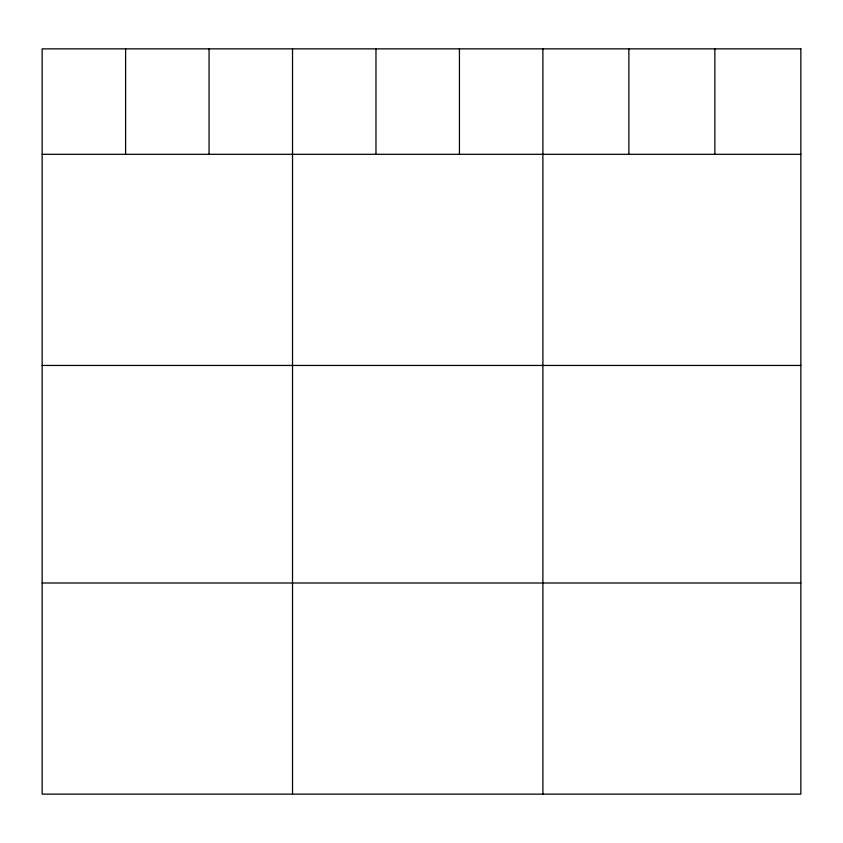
<?xml version="1.0" encoding="UTF-8"?>
<svg xmlns="http://www.w3.org/2000/svg" width="843" height="843" viewBox="0 0 843 843"><rect width="100%" height="100%" fill="white"/><g stroke="black" fill="none" stroke-linecap="round" stroke-linejoin="round"><path stroke-width="1.26" d="M42.15 154.311L800.85 154.311M42.15 365.451L800.85 365.451M42.15 582.998L800.85 582.998M714.864 48.862L714.864 154.311M628.878 48.862L628.878 154.311M542.892 48.862L542.892 794.138M459.435 48.862L459.435 154.311M375.978 48.862L375.978 154.311M292.521 48.862L292.521 794.138M209.064 48.862L209.064 154.311M125.607 48.862L125.607 154.311M800.85 48.862L42.15 48.862L42.15 794.138L800.85 794.138L800.85 48.862"/></g></svg>
